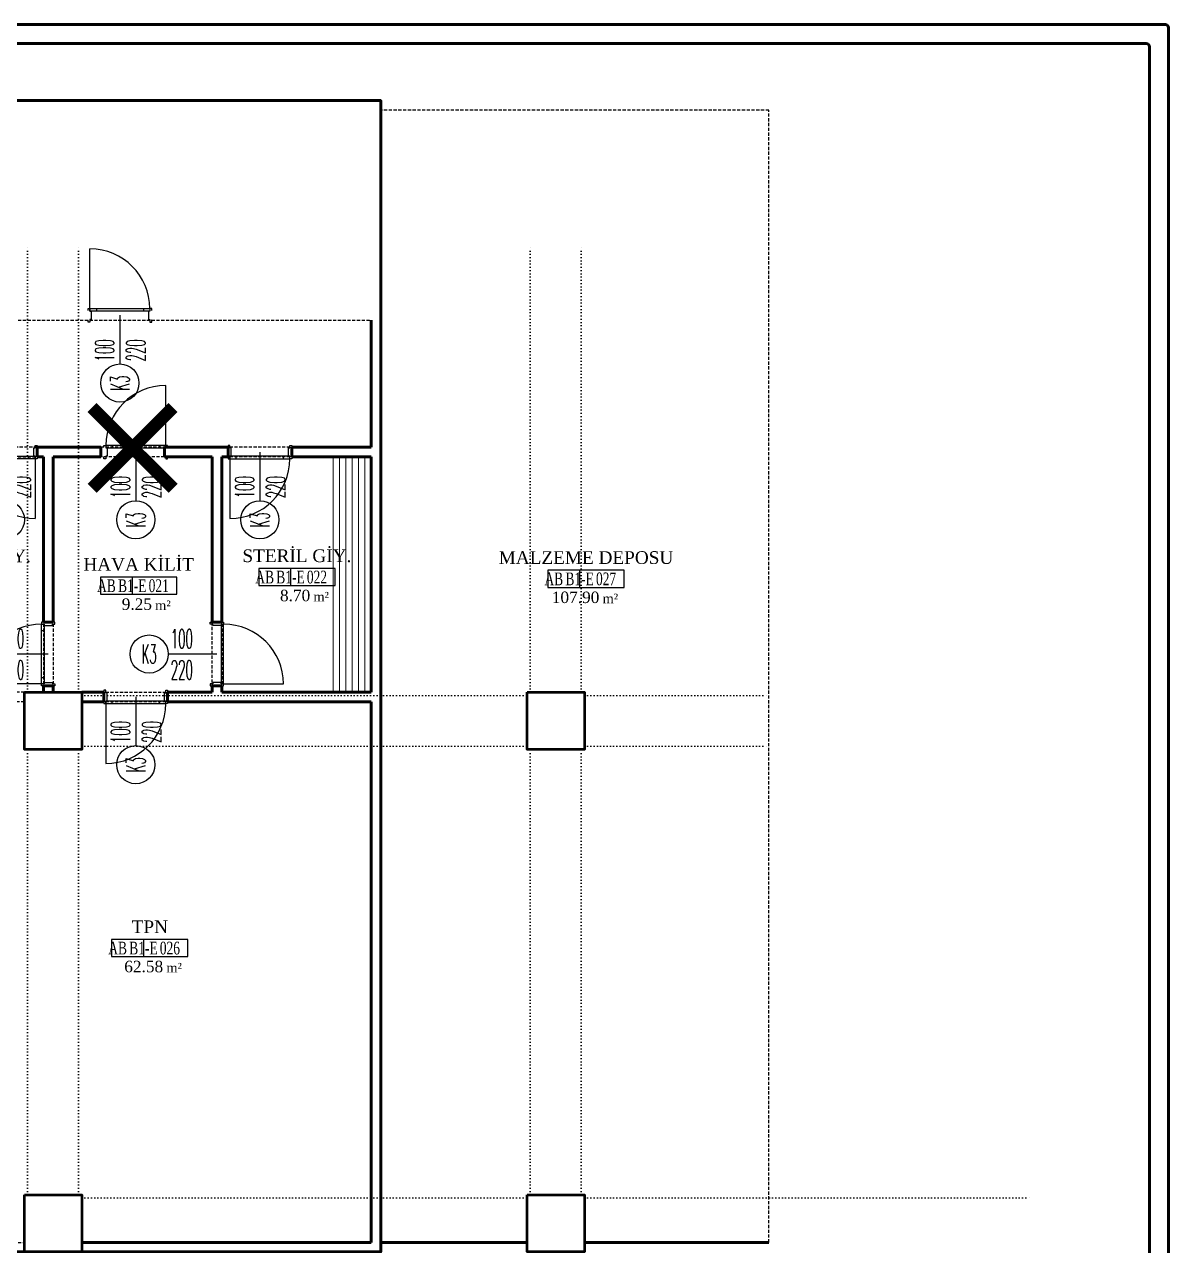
# Model space of a CAD drawing. Extents: x -228812 to 45006, y -308075 to -42938.
# Drawn here: x 37023 to 38821, y -44931 to -43012 of the extents above; entities that cross this region are included whole.
import ezdxf
from ezdxf.enums import TextEntityAlignment as Align

# ---------------------------------------------------------------- set-up
doc = ezdxf.new("R2010")
doc.units = 0
doc.header["$LTSCALE"] = 20
doc.linetypes.add('( Hidden )', pattern=[0.375, 0.25, -0.125])
doc.linetypes.add('DOT', pattern=[0.25, 0, -0.25])
doc.layers.get('0').update_dxf_attribs({"linetype": 'CONTINUOUS', "lineweight": 15})
doc.layers.get('DEFPOINTS').update_dxf_attribs({"linetype": 'CONTINUOUS'})
for name, color, linetype, lineweight in [('DUVAR', 7, 'CONTINUOUS', 60), ('KOLON', 7, 'CONTINUOUS', 50), ('tefris', 7, 'CONTINUOUS', 20)]:
    doc.layers.add(name, color=color, linetype=linetype, lineweight=lineweight)
for name, color, linetype in [('KAPILAR', 5, 'CONTINUOUS'), ('KIRIS', 9, 'DOT'), ('ROOM', 7, 'CONTINUOUS'), ('ROOM-T', 7, 'CONTINUOUS')]:
    doc.layers.add(name, color=color, linetype=linetype)
doc.styles.add('OLC-200', font='tromans.shx', dxfattribs={"width": 0.5, "height": 0.2})
doc.styles.add('OLC-50', font='romans.shx', dxfattribs={"width": 0.5, "height": 0.15})
doc.styles.add('YAZI', font='times.ttf')

# ---------------------------------------------------------------- blocks, each defined once
blk = doc.blocks.new('ROOMNAME')
at = {"color": 0}
blk.add_line((0, 13.5), (0, -13.5), dxfattribs=at)
blk.add_lwpolyline([(-50, 13.5), (-50, -13.5), (70, -13.5), (70, 13.5)], close=True, dxfattribs=at)
at = {"color": 0, "insert": (36, -30.8), "char_height": 15, "width": 39.826, "attachment_point": 4, "style": 'YAZI'}
blk.add_mtext('m²', dxfattribs=at)
at = {"color": 0, "style": 'YAZI'}
for tag, p in [('KOD', (-25, 0)), ('NO', (35, 0))]:
    blk.add_attdef(tag, text='', height=20, dxfattribs=at).set_placement(p, align=Align.MIDDLE_CENTER)
blk.add_attdef('ALAN', text='', height=18, dxfattribs=at).set_placement((31, -29), align=Align.MIDDLE_RIGHT)
at = {"color": 0, "style": 'YAZI', "flags": 1}
for tag, p in [('ALANIHALE', (10, -51.3)), ('CEVRE', (8.8, -70.9))]:
    blk.add_attdef(tag, text='', height=15, dxfattribs=at).set_placement(p, align=Align.MIDDLE_CENTER)
at = {"color": 0, "style": 'OLC-200', "width": 0.5, "flags": 1}
for tag, p in [('DOS', (-43.9, -102.9)), ('SUP', (-12.3, -102.9)), ('DUV', (15.1, -102.9)), ('TAV', (42.4, -102.9)), ('KTIP1', (-43.9, -131.5)), ('KTIP2', (6.1, -131.5)), ('KTIP3', (56.1, -131.5)), ('KTIP1S', (-43.9, -160.1)), ('KTIP2S', (6.1, -160.1)), ('KTIP3S', (56.1, -160.1)), ('PTIP1', (-43.9, -188.6)), ('PTIP2', (6.1, -188.6)), ('PTIP3', (56.1, -188.6)), ('PTIP1S', (-43.9, -217.2)), ('PTIP2S', (6.1, -217.2)), ('PTIP3S', (56.1, -217.2)), ('KISI', (-43.9, -245.8)), ('KW', (6.1, -245.8)), ('ISI', (56.1, -245.8))]:
    blk.add_attdef(tag, p, '', height=15, dxfattribs=at)
at = {"layer": 'ROOM-T', "color": 9, "style": 'YAZI'}
blk.add_attdef('MAHALADI', text='', height=20, dxfattribs=at).set_placement((10, 33.5), align=Align.MIDDLE_CENTER)
blk = doc.blocks.new('X')
at = {"color": 24, "true_color": 0xa02828, "const_width": 20}
for points in [[(-63.6, 63.6), (63.6, -63.6)], [(-63.6, -63.6), (63.6, 63.6)]]:
    blk.add_lwpolyline(points, dxfattribs=at)
blk = doc.blocks.new('*U661')
at = {"color": 0}
for p, q in [((-97, 18), (-97, 112)), ((-87, 18), (-87, 14)), ((-50, 7.5), (-50, 7.5)), ((-13, 18), (-13, 14))]:
    blk.add_line(p, q, dxfattribs=at)
at = {"color": 0, "linetype": 'DOT', "ltscale": 20}
blk.add_line((0, 0), (-100, 0), dxfattribs=at)
at = {"color": 0, "lineweight": -3}
for points in [[(-100, 15), (-100, 18), (-97, 18), (-97, 14), (-95, 14), (-95, 1), (-97, 1), (-97, -3), (-100, -3), (-100, 0)], [(0, 15), (0, 18), (-3, 18), (-3, 14), (-5, 14), (-5, 1), (-3, 1), (-3, -3), (0, -3), (0, 0)]]:
    blk.add_lwpolyline(points, dxfattribs=at)
at = {"color": 0}
blk.add_lwpolyline([(-3, 18), (-3, 14), (-97, 14), (-97, 18)], close=True, dxfattribs=at)
at = {"color": 16}
blk.add_lwpolyline([(-50, 7.5), (-50, -69)], dxfattribs=at)
blk.add_circle((-50, -99), 30, dxfattribs=at)
at = {"color": 0}
blk.add_arc((-97, 18), 94, 0, 90, dxfattribs=at)
at = {"color": 16, "style": 'OLC-50', "width": 0.45}
blk.add_attdef('GEN', text='', height=30, rotation=90, dxfattribs=at).set_placement((-50, -65), align=Align.BOTTOM_LEFT)
blk.add_attdef('YUK', text='', height=30, rotation=90, dxfattribs=at).set_placement((-40, -65), align=Align.TOP_LEFT)
at = {"style": 'OLC-50', "width": 0.5, "flags": 1}
for tag, p in [('KABLOK', (-158.3, -83.8)), ('KAMAHKOD', (-53.9, -83.8)), ('KAMAHNO', (-165.2, -120.6)), ('KAMAHAD', (-49.6, -120)), ('DUVKA', (-158.6, -156)), ('KARENK', (-52.6, -154.8)), ('KATIP', (-158.1, -194)), ('KASAMAL', (-53.9, -189.6)), ('KAMAL', (-158.7, -233)), ('KASARENK', (-53.5, -229)), ('MENFEZ', (-160, -268.9)), ('YANGIN', (-54.2, -266.9)), ('ACILYON', (-162.7, -303.5)), ('CEKIT', (-56.3, -303.2)), ('FOTOSEL', (-56.8, -337.1)), ('CARPTEK', (-165, -337.4)), ('PBAR', (-163.2, -371.1)), ('KONTROL', (-57, -371.1))]:
    blk.add_attdef(tag, p, '', height=30, dxfattribs=at)
at = {"color": 16, "style": 'OLC-50', "width": 0.45}
blk.add_attdef('POZ', text='', height=30, rotation=90, dxfattribs=at).set_placement((-50, -99), align=Align.MIDDLE_CENTER)
blk = doc.blocks.new('*U657')
at = {"color": 0}
for p, q in [((-97, 18), (-97, 112)), ((-87, 18), (-87, 14)), ((-50, 7.5), (-50, 7.5)), ((-13, 18), (-13, 14))]:
    blk.add_line(p, q, dxfattribs=at)
at = {"color": 0, "linetype": 'DOT', "ltscale": 20}
blk.add_line((0, 0), (-100, 0), dxfattribs=at)
at = {"color": 16}
blk.add_lwpolyline([(-50, 7.5), (-50, 84)], dxfattribs=at)
at = {"color": 0, "lineweight": -3}
for points in [[(-100, 15), (-100, 18), (-97, 18), (-97, 14), (-95, 14), (-95, 1), (-97, 1), (-97, -3), (-100, -3), (-100, 0)], [(0, 15), (0, 18), (-3, 18), (-3, 14), (-5, 14), (-5, 1), (-3, 1), (-3, -3), (0, -3), (0, 0)]]:
    blk.add_lwpolyline(points, dxfattribs=at)
at = {"color": 0}
blk.add_lwpolyline([(-3, 18), (-3, 14), (-97, 14), (-97, 18)], close=True, dxfattribs=at)
at = {"color": 16}
blk.add_circle((-50, 114), 30, dxfattribs=at)
at = {"color": 0}
blk.add_arc((-97, 18), 94, 0, 90, dxfattribs=at)
at = {"color": 16, "style": 'OLC-50', "width": 0.45}
blk.add_attdef('POZ', text='', height=30, rotation=270, dxfattribs=at).set_placement((-50, 114), align=Align.MIDDLE_CENTER)
blk.add_attdef('YUK', text='', height=30, rotation=270, dxfattribs=at).set_placement((-60, 80), align=Align.TOP_LEFT)
blk.add_attdef('GEN', text='', height=30, rotation=270, dxfattribs=at).set_placement((-50, 80), align=Align.BOTTOM_LEFT)
at = {"style": 'OLC-50', "width": 0.5, "flags": 1}
for tag, p in [('KABLOK', (-158.3, -83.8)), ('KAMAHKOD', (-53.9, -83.8)), ('KAMAHNO', (-165.2, -120.6)), ('KAMAHAD', (-49.6, -120)), ('DUVKA', (-158.6, -156)), ('KARENK', (-52.6, -154.8)), ('KATIP', (-158.1, -194)), ('KASAMAL', (-53.9, -189.6)), ('KAMAL', (-158.7, -233)), ('KASARENK', (-53.5, -229)), ('MENFEZ', (-160, -268.9)), ('YANGIN', (-54.2, -266.9)), ('ACILYON', (-162.7, -303.5)), ('CEKIT', (-56.3, -303.2)), ('FOTOSEL', (-56.8, -337.1)), ('CARPTEK', (-165, -337.4)), ('PBAR', (-163.2, -371.1)), ('KONTROL', (-57, -371.1))]:
    blk.add_attdef(tag, p, '', height=30, dxfattribs=at)
blk = doc.blocks.new('*U656')
at = {"color": 0}
for p, q in [((-3, 18), (-3, 112)), ((-87, 18), (-87, 14)), ((-50, 7.5), (-50, 7.5)), ((-13, 18), (-13, 14))]:
    blk.add_line(p, q, dxfattribs=at)
at = {"color": 0, "linetype": 'DOT', "ltscale": 20}
blk.add_line((-100, 0), (0, 0), dxfattribs=at)
at = {"color": 16}
blk.add_lwpolyline([(-50, 7.5), (-50, 84)], dxfattribs=at)
at = {"color": 0, "lineweight": -3}
for points in [[(-100, 15), (-100, 18), (-97, 18), (-97, 14), (-95, 14), (-95, 1), (-97, 1), (-97, -3), (-100, -3), (-100, 0)], [(0, 15), (0, 18), (-3, 18), (-3, 14), (-5, 14), (-5, 1), (-3, 1), (-3, -3), (0, -3), (0, 0)]]:
    blk.add_lwpolyline(points, dxfattribs=at)
at = {"color": 0}
blk.add_lwpolyline([(-97, 18), (-97, 14), (-3, 14), (-3, 18)], close=True, dxfattribs=at)
at = {"color": 16}
blk.add_circle((-50, 114), 30, dxfattribs=at)
at = {"color": 0}
blk.add_arc((-3, 18), 94, 90, 180, dxfattribs=at)
at = {"color": 16, "style": 'OLC-50', "width": 0.45}
blk.add_attdef('POZ', text='', height=30, rotation=270, dxfattribs=at).set_placement((-50, 114), align=Align.MIDDLE_CENTER)
blk.add_attdef('YUK', text='', height=30, rotation=270, dxfattribs=at).set_placement((-60, 80), align=Align.TOP_LEFT)
blk.add_attdef('GEN', text='', height=30, rotation=270, dxfattribs=at).set_placement((-50, 80), align=Align.BOTTOM_LEFT)
at = {"style": 'OLC-50', "width": 0.5, "flags": 1}
for tag, p in [('KABLOK', (-158.3, -83.8)), ('KAMAHKOD', (-53.9, -83.8)), ('KAMAHNO', (-165.2, -120.6)), ('KAMAHAD', (-49.6, -120)), ('DUVKA', (-158.6, -156)), ('KARENK', (-52.6, -154.8)), ('KATIP', (-158.1, -194)), ('KASAMAL', (-53.9, -189.6)), ('KAMAL', (-158.7, -233)), ('KASARENK', (-53.5, -229)), ('MENFEZ', (-160, -268.9)), ('YANGIN', (-54.2, -266.9)), ('ACILYON', (-162.7, -303.5)), ('CEKIT', (-56.3, -303.2)), ('FOTOSEL', (-56.8, -337.1)), ('CARPTEK', (-165, -337.4)), ('PBAR', (-163.2, -371.1)), ('KONTROL', (-57, -371.1))]:
    blk.add_attdef(tag, p, '', height=30, dxfattribs=at)
blk = doc.blocks.new('*U663')
at = {"color": 0}
for p, q in [((-3, 18), (-3, 112)), ((-87, 18), (-87, 14)), ((-50, 7.5), (-50, 7.5)), ((-13, 18), (-13, 14))]:
    blk.add_line(p, q, dxfattribs=at)
at = {"color": 0, "linetype": 'DOT', "ltscale": 20}
blk.add_line((-100, 0), (0, 0), dxfattribs=at)
at = {"color": 0, "lineweight": -3}
for points in [[(-100, 15), (-100, 18), (-97, 18), (-97, 14), (-95, 14), (-95, 1), (-97, 1), (-97, -3), (-100, -3), (-100, 0)], [(0, 15), (0, 18), (-3, 18), (-3, 14), (-5, 14), (-5, 1), (-3, 1), (-3, -3), (0, -3), (0, 0)]]:
    blk.add_lwpolyline(points, dxfattribs=at)
at = {"color": 0}
blk.add_lwpolyline([(-97, 18), (-97, 14), (-3, 14), (-3, 18)], close=True, dxfattribs=at)
at = {"color": 16}
blk.add_lwpolyline([(-50, 7.5), (-50, -69)], dxfattribs=at)
blk.add_circle((-50, -99), 30, dxfattribs=at)
at = {"color": 0}
blk.add_arc((-3, 18), 94, 90, 180, dxfattribs=at)
at = {"color": 16, "style": 'OLC-50', "width": 0.45}
blk.add_attdef('GEN', text='', height=30, rotation=90, dxfattribs=at).set_placement((-50, -65), align=Align.BOTTOM_LEFT)
blk.add_attdef('YUK', text='', height=30, rotation=90, dxfattribs=at).set_placement((-40, -65), align=Align.TOP_LEFT)
at = {"style": 'OLC-50', "width": 0.5, "flags": 1}
for tag, p in [('KABLOK', (-158.3, -83.8)), ('KAMAHKOD', (-53.9, -83.8)), ('KAMAHNO', (-165.2, -120.6)), ('KAMAHAD', (-49.6, -120)), ('DUVKA', (-158.6, -156)), ('KARENK', (-52.6, -154.8)), ('KATIP', (-158.1, -194)), ('KASAMAL', (-53.9, -189.6)), ('KAMAL', (-158.7, -233)), ('KASARENK', (-53.5, -229)), ('MENFEZ', (-160, -268.9)), ('YANGIN', (-54.2, -266.9)), ('ACILYON', (-162.7, -303.5)), ('CEKIT', (-56.3, -303.2)), ('FOTOSEL', (-56.8, -337.1)), ('CARPTEK', (-165, -337.4)), ('PBAR', (-163.2, -371.1)), ('KONTROL', (-57, -371.1))]:
    blk.add_attdef(tag, p, '', height=30, dxfattribs=at)
at = {"color": 16, "style": 'OLC-50', "width": 0.45}
blk.add_attdef('POZ', text='', height=30, rotation=90, dxfattribs=at).set_placement((-50, -99), align=Align.MIDDLE_CENTER)
blk = doc.blocks.new('*U662')
at = {"color": 0, "linetype": 'DOT', "ltscale": 20}
blk.add_line((0, 15), (-100, 15), dxfattribs=at)
at = {"color": 0}
for p, q in [((-87, -3), (-87, 1)), ((-50, 7.5), (-50, 7.5)), ((-13, -3), (-13, 1)), ((-97, -3), (-97, -97))]:
    blk.add_line(p, q, dxfattribs=at)
at = {"color": 0, "lineweight": -3}
for points in [[(-100, 0), (-100, -3), (-97, -3), (-97, 1), (-95, 1), (-95, 14), (-97, 14), (-97, 18), (-100, 18), (-100, 15)], [(0, 0), (0, -3), (-3, -3), (-3, 1), (-5, 1), (-5, 14), (-3, 14), (-3, 18), (0, 18), (0, 15)]]:
    blk.add_lwpolyline(points, dxfattribs=at)
at = {"color": 0}
blk.add_lwpolyline([(-3, -3), (-3, 1), (-97, 1), (-97, -3)], close=True, dxfattribs=at)
at = {"color": 16}
blk.add_lwpolyline([(-50, 7.5), (-50, -69)], dxfattribs=at)
blk.add_circle((-50, -99), 30, dxfattribs=at)
at = {"color": 0}
blk.add_arc((-97, -3), 94, 270, 0, dxfattribs=at)
at = {"color": 16, "style": 'OLC-50', "width": 0.45}
blk.add_attdef('GEN', text='', height=30, rotation=90, dxfattribs=at).set_placement((-50, -65), align=Align.BOTTOM_LEFT)
blk.add_attdef('YUK', text='', height=30, rotation=90, dxfattribs=at).set_placement((-40, -65), align=Align.TOP_LEFT)
at = {"style": 'OLC-50', "width": 0.5, "flags": 1}
for tag, p in [('KABLOK', (-158.3, -83.8)), ('KAMAHKOD', (-53.9, -83.8)), ('KAMAHNO', (-165.2, -120.6)), ('KAMAHAD', (-49.6, -120)), ('DUVKA', (-158.6, -156)), ('KARENK', (-52.6, -154.8)), ('KATIP', (-158.1, -194)), ('KASAMAL', (-53.9, -189.6)), ('KAMAL', (-158.7, -233)), ('KASARENK', (-53.5, -229)), ('MENFEZ', (-160, -268.9)), ('YANGIN', (-54.2, -266.9)), ('ACILYON', (-162.7, -303.5)), ('CEKIT', (-56.3, -303.2)), ('FOTOSEL', (-56.8, -337.1)), ('CARPTEK', (-165, -337.4)), ('PBAR', (-163.2, -371.1)), ('KONTROL', (-57, -371.1))]:
    blk.add_attdef(tag, p, '', height=30, dxfattribs=at)
at = {"color": 16, "style": 'OLC-50', "width": 0.45}
blk.add_attdef('POZ', text='', height=30, rotation=90, dxfattribs=at).set_placement((-50, -99), align=Align.MIDDLE_CENTER)
blk = doc.blocks.new('KOLON90')
at = {"layer": 'KOLON', "color": 4}
blk.add_lwpolyline([(-45, 45), (45, 45), (45, -45), (-45, -45)], close=True, dxfattribs=at)

msp = doc.modelspace()

# ---------------------------------------------------------------- linework, layer by layer
at = {"layer": 'DEFPOINTS', "color": 7, "linetype": '( Hidden )'}
msp.add_lwpolyline([(35457.874, -43476.5), (36502.874, -43476.5), (36502.874, -43146.5), (36802.874, -43146.5), (36802.874, -43476.5), (37567.874, -43476.5), (37567.874, -43676.5), (35457.874, -43676.5), (35457.874, -43476.5)], dxfattribs=at)
for points in [[(38192.874, -43396.59), (38192.874, -43396.59), (38192.874, -43276.589), (38192.874, -43146.5), (38162.874, -43146.5), (37582.874, -43146.5), (37582.874, -44926.5), (37812.874, -44926.5), (37812.874, -44851.5), (37902.874, -44851.5), (37902.874, -44926.5), (38192.874, -44926.5), (38192.874, -44146.59), (38192.874, -44146.59), (38192.874, -44116.59)], [(36817.874, -43691.5), (37052.874, -43691.5), (37052.874, -44061.5), (36817.874, -44061.5)], [(37067.874, -44061.5), (37317.874, -44061.5), (37317.874, -43691.5), (37067.874, -43691.5)], [(37567.874, -43691.5), (37332.874, -43691.5), (37332.874, -44061.5), (37567.874, -44061.5)], [(37567.874, -44076.5), (37112.874, -44076.5), (37112.874, -44151.5), (37022.874, -44151.5), (37022.874, -44076.5), (36817.874, -44076.5), (36817.874, -44161.5), (36802.874, -44161.5), (36802.874, -44281.5), (36817.874, -44281.5), (36817.874, -44926.5), (37022.874, -44926.5), (37022.874, -44851.5), (37112.874, -44851.5), (37112.874, -44926.5), (37567.874, -44926.5)]]:
    msp.add_lwpolyline(points, close=True, dxfattribs=at)
at = {"layer": 'DUVAR', "color": 2, "linetype": 'ByBlock', "ltscale": 0.5}
for p, q in [((28756.977, -43011.663), (38815.891, -43011.663)), ((38820.891, -43016.663), (38820.891, -49358.099)), ((28786.977, -43041.663), (38785.891, -43041.663)), ((38790.891, -43046.663), (38790.891, -49328.099))]:
    msp.add_line(p, q, dxfattribs=at)
at = {"layer": 'DUVAR', "color": 2}
for p, q in [((37582.874, -44926.5), (37582.874, -43146.5)), ((37567.874, -43676.5), (37567.874, -43476.5)), ((37142.874, -43676.5), (37042.874, -43676.5)), ((37042.874, -43676.5), (37042.874, -43691.5)), ((37052.874, -43691.5), (37042.874, -43691.5)), ((37052.874, -43951.5), (37052.874, -43691.5)), ((37142.874, -43691.5), (37067.874, -43691.5)), ((37067.874, -43951.5), (37067.874, -43691.5)), ((37142.874, -43691.5), (37142.874, -43676.5)), ((37342.874, -43676.5), (37242.874, -43676.5)), ((37242.874, -43691.5), (37242.874, -43676.5)), ((37317.874, -43691.5), (37242.874, -43691.5)), ((37317.874, -43951.5), (37317.874, -43691.5)), ((37342.874, -43691.5), (37332.874, -43691.5)), ((37332.874, -43951.5), (37332.874, -43691.5)), ((37342.874, -43676.5), (37342.874, -43691.5)), ((37567.874, -43676.5), (37442.874, -43676.5)), ((37442.874, -43676.5), (37442.874, -43691.5)), ((37567.874, -43691.5), (37442.874, -43691.5)), ((37567.874, -44061.5), (37567.874, -43691.5)), ((37067.874, -43951.5), (37052.874, -43951.5)), ((37317.874, -43951.5), (37332.874, -43951.5)), ((37052.874, -44061.5), (37052.874, -44051.5)), ((37067.874, -44051.5), (37052.874, -44051.5)), ((37067.874, -44061.5), (37067.874, -44051.5)), ((37317.874, -44061.5), (37317.874, -44051.5)), ((37317.874, -44051.5), (37332.874, -44051.5)), ((37332.874, -44061.5), (37332.874, -44051.5)), ((37112.874, -44061.5), (37147.874, -44061.5)), ((37112.874, -44076.5), (37147.874, -44076.5)), ((37147.874, -44076.5), (37147.874, -44061.5)), ((37247.874, -44061.5), (37317.874, -44061.5)), ((37247.874, -44076.5), (37247.874, -44061.5)), ((37247.874, -44076.5), (37567.874, -44076.5)), ((37332.874, -44061.5), (37567.874, -44061.5)), ((37567.874, -44926.5), (37567.874, -44076.5)), ((37567.874, -44926.5), (37112.874, -44926.5)), ((37112.874, -44926.5), (37567.874, -44926.5)), ((37112.874, -44926.5), (37567.874, -44926.5)), ((37567.874, -44926.5), (37112.874, -44926.5)), ((37112.874, -44926.5), (37567.874, -44926.5)), ((37112.874, -44926.5), (37567.874, -44926.5)), ((37582.874, -44926.5), (37812.874, -44926.5)), ((37582.874, -44926.5), (37812.874, -44926.5)), ((37902.874, -44926.5), (38192.874, -44926.5))]:
    msp.add_line(p, q, dxfattribs=at)
at = {"layer": 'DUVAR'}
msp.add_lwpolyline([(35442.874, -44681.5), (35527.874, -44681.5), (35527.874, -44941.5), (37582.874, -44941.5), (37582.874, -43131.5), (35447.874, -43131.5), (35442.874, -43131.5)], close=True, dxfattribs=at)
at = {"layer": 'DUVAR', "color": 2, "linetype": 'ByBlock', "ltscale": 0.5}
for centre in [(38815.891, -43016.663), (38785.891, -43046.663)]:
    msp.add_arc(centre, 5, 0, 90, dxfattribs=at)
at = {"layer": 'KIRIS', "color": 251}
for p, q in [((37027.874, -44061.5), (37027.874, -43361.5)), ((37107.874, -44061.5), (37107.874, -43361.5)), ((37817.874, -44061.5), (37817.874, -43361.5)), ((37897.874, -44061.5), (37897.874, -43361.5)), ((37112.874, -44066.5), (37812.874, -44066.5)), ((37902.874, -44066.5), (38192.874, -44066.5)), ((37027.874, -44851.5), (37027.874, -44151.5)), ((37107.874, -44851.5), (37107.874, -44151.5)), ((37112.874, -44146.5), (37812.874, -44146.5)), ((37817.874, -44851.5), (37817.874, -44151.5)), ((37897.874, -44851.5), (37897.874, -44151.5)), ((37902.874, -44146.5), (38192.865, -44146.5)), ((37112.874, -44856.5), (37812.874, -44856.5)), ((37902.874, -44856.5), (38602.874, -44856.5))]:
    msp.add_line(p, q, dxfattribs=at)
at = {"layer": 'tefris', "color": 11, "ltscale": 0.05}
for p, q in [((37507.874, -44061.5), (37507.874, -43691.5)), ((37517.874, -44061.5), (37517.874, -43691.5)), ((37527.874, -44061.5), (37527.874, -43691.5)), ((37537.874, -44061.5), (37537.874, -43691.5)), ((37547.874, -44061.5), (37547.874, -43691.5)), ((37557.874, -44061.5), (37557.874, -43691.5))]:
    msp.add_line(p, q, dxfattribs=at)

# ---------------------------------------------------------------- block references
at = {"color": 2, "extrusion": (0, 0, -1), "zscale": -1}
msp.add_blockref('X', (-37192.874, -43677.5), dxfattribs=at)
at = {"layer": 'KAPILAR'}
for name, p in [('*U661', (37222.874, -43476.5)), ('*U663', (37247.874, -43691.5)), ('*U662', (37247.874, -44076.5))]:
    msp.add_blockref(name, p, dxfattribs=at).add_auto_attribs({'POZ': 'K3', 'GEN': '100', 'YUK': '220'})
for name, p, rotation in [('*U657', (36942.874, -43676.5), 180), ('*U656', (37342.874, -43676.5), 180), ('*U657', (37067.874, -43951.5), 89.99999999999999), ('*U663', (37317.874, -44051.5), 270)]:
    msp.add_blockref(name, p, dxfattribs=dict(at, rotation=rotation)).add_auto_attribs({'POZ': 'K3', 'GEN': '100', 'YUK': '220'})
at = {"layer": 'KOLON', "color": 1}
for p in [(37067.874, -44106.5), (37857.874, -44106.5), (37067.874, -44896.5), (37857.874, -44896.5)]:
    msp.add_blockref('KOLON90', p, dxfattribs=at)
at = {"layer": 'ROOM', "ltscale": 0.5}
ref = msp.add_blockref('ROOMNAME', (36937.351, -43880.787), dxfattribs=at)
ref.add_attrib('MAHALADI', 'STERİL GİY.', dxfattribs={"layer": 'ROOM-T', "color": 9, "height": 20, "style": 'YAZI'}).set_placement((36947.351, -43847.287), align=Align.MIDDLE_CENTER)
ref.add_attrib('BLOK', 'AB', dxfattribs={"layer": '0', "color": 0, "height": 20, "style": 'YAZI', "width": 0.7}).set_placement((36896.78, -43880.787), align=Align.MIDDLE_CENTER)
ref.add_attrib('KOD', 'B1-E', dxfattribs={"layer": '0', "color": 0, "height": 20, "style": 'YAZI', "width": 0.7}).set_placement((36937.351, -43880.787), align=Align.MIDDLE_CENTER)
ref.add_attrib('NO', '020', dxfattribs={"layer": '0', "color": 0, "height": 20, "style": 'YAZI', "width": 0.7}).set_placement((36978.922, -43880.787), align=Align.MIDDLE_CENTER)
ref.add_attrib('ALAN', '8.70', dxfattribs={"layer": '0', "color": 0, "height": 18, "style": 'YAZI'}).set_placement((36968.351, -43909.787), align=Align.MIDDLE_RIGHT)
ref = msp.add_blockref('ROOMNAME', (37192.36, -43894.073), dxfattribs=at)
ref.add_attrib('MAHALADI', 'HAVA KİLİT', dxfattribs={"layer": 'ROOM-T', "color": 9, "height": 20, "style": 'YAZI'}).set_placement((37202.36, -43860.573), align=Align.MIDDLE_CENTER)
ref.add_attrib('BLOK', 'AB', dxfattribs={"layer": '0', "color": 0, "height": 20, "style": 'YAZI', "width": 0.7}).set_placement((37151.789, -43894.073), align=Align.MIDDLE_CENTER)
ref.add_attrib('KOD', 'B1-E', dxfattribs={"layer": '0', "color": 0, "height": 20, "style": 'YAZI', "width": 0.7}).set_placement((37192.36, -43894.073), align=Align.MIDDLE_CENTER)
ref.add_attrib('NO', '021', dxfattribs={"layer": '0', "color": 0, "height": 20, "style": 'YAZI', "width": 0.7}).set_placement((37233.931, -43894.073), align=Align.MIDDLE_CENTER)
ref.add_attrib('ALAN', '9.25', dxfattribs={"layer": '0', "color": 0, "height": 18, "style": 'YAZI'}).set_placement((37223.36, -43923.073), align=Align.MIDDLE_RIGHT)
ref = msp.add_blockref('ROOMNAME', (37441.02, -43880.499), dxfattribs=at)
ref.add_attrib('MAHALADI', 'STERİL GİY.', dxfattribs={"layer": 'ROOM-T', "color": 9, "height": 20, "style": 'YAZI'}).set_placement((37451.02, -43846.999), align=Align.MIDDLE_CENTER)
ref.add_attrib('BLOK', 'AB', dxfattribs={"layer": '0', "color": 0, "height": 20, "style": 'YAZI', "width": 0.7}).set_placement((37400.449, -43880.499), align=Align.MIDDLE_CENTER)
ref.add_attrib('KOD', 'B1-E', dxfattribs={"layer": '0', "color": 0, "height": 20, "style": 'YAZI', "width": 0.7}).set_placement((37441.02, -43880.499), align=Align.MIDDLE_CENTER)
ref.add_attrib('NO', '022', dxfattribs={"layer": '0', "color": 0, "height": 20, "style": 'YAZI', "width": 0.7}).set_placement((37482.592, -43880.499), align=Align.MIDDLE_CENTER)
ref.add_attrib('ALAN', '8.70', dxfattribs={"layer": '0', "color": 0, "height": 18, "style": 'YAZI'}).set_placement((37472.02, -43909.499), align=Align.MIDDLE_RIGHT)
ref = msp.add_blockref('ROOMNAME', (37895.377, -43883.342), dxfattribs=at)
ref.add_attrib('MAHALADI', 'MALZEME DEPOSU', dxfattribs={"layer": 'ROOM-T', "color": 9, "height": 20, "style": 'YAZI'}).set_placement((37905.377, -43849.842), align=Align.MIDDLE_CENTER)
ref.add_attrib('BLOK', 'AB', dxfattribs={"layer": '0', "color": 0, "height": 20, "style": 'YAZI', "width": 0.7}).set_placement((37854.805, -43883.342), align=Align.MIDDLE_CENTER)
ref.add_attrib('KOD', 'B1-E', dxfattribs={"layer": '0', "color": 0, "height": 20, "style": 'YAZI', "width": 0.7}).set_placement((37895.377, -43883.342), align=Align.MIDDLE_CENTER)
ref.add_attrib('NO', '027', dxfattribs={"layer": '0', "color": 0, "height": 20, "style": 'YAZI', "width": 0.7}).set_placement((37936.948, -43883.342), align=Align.MIDDLE_CENTER)
ref.add_attrib('ALAN', '107.90', dxfattribs={"layer": '0', "color": 0, "height": 18, "style": 'YAZI'}).set_placement((37926.377, -43912.342), align=Align.MIDDLE_RIGHT)
ref = msp.add_blockref('ROOMNAME', (37209.915, -44463.781), dxfattribs=at)
ref.add_attrib('MAHALADI', 'TPN', dxfattribs={"layer": 'ROOM-T', "color": 9, "height": 20, "style": 'YAZI'}).set_placement((37219.915, -44430.281), align=Align.MIDDLE_CENTER)
ref.add_attrib('BLOK', 'AB', dxfattribs={"layer": '0', "color": 0, "height": 20, "style": 'YAZI', "width": 0.7}).set_placement((37169.344, -44463.781), align=Align.MIDDLE_CENTER)
ref.add_attrib('KOD', 'B1-E', dxfattribs={"layer": '0', "color": 0, "height": 20, "style": 'YAZI', "width": 0.7}).set_placement((37209.915, -44463.781), align=Align.MIDDLE_CENTER)
ref.add_attrib('NO', '026', dxfattribs={"layer": '0', "color": 0, "height": 20, "style": 'YAZI', "width": 0.7}).set_placement((37251.487, -44463.781), align=Align.MIDDLE_CENTER)
ref.add_attrib('ALAN', '62.58', dxfattribs={"layer": '0', "color": 0, "height": 18, "style": 'YAZI'}).set_placement((37240.915, -44492.781), align=Align.MIDDLE_RIGHT)

doc.saveas('drawing.dxf')
